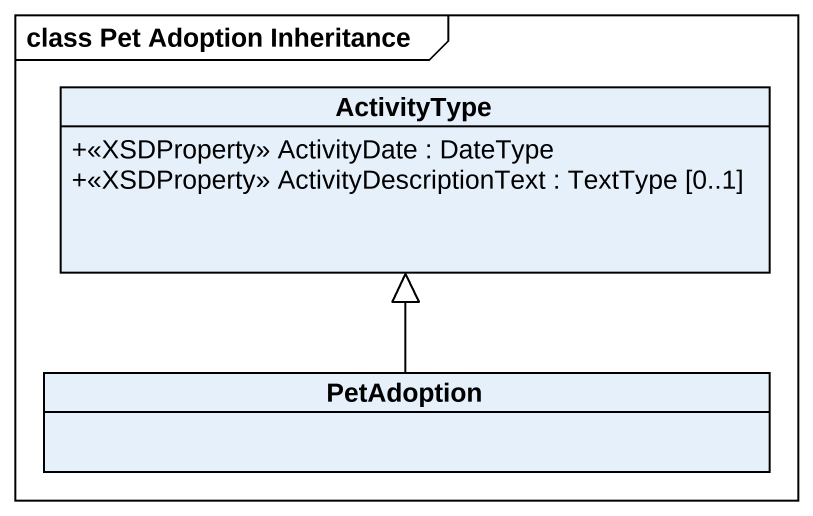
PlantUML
@startuml
mainframe class Pet Adoption Inheritance
hide circle
hide empty members
skinparam classAttributeIconSize 0
class ActivityType {
  +<<XSDProperty>> ActivityDate : DateType
  +<<XSDProperty>> ActivityDescriptionText : TextType [0..1]
}
class PetAdoption
PetAdoption -up-|> ActivityType
@enduml
